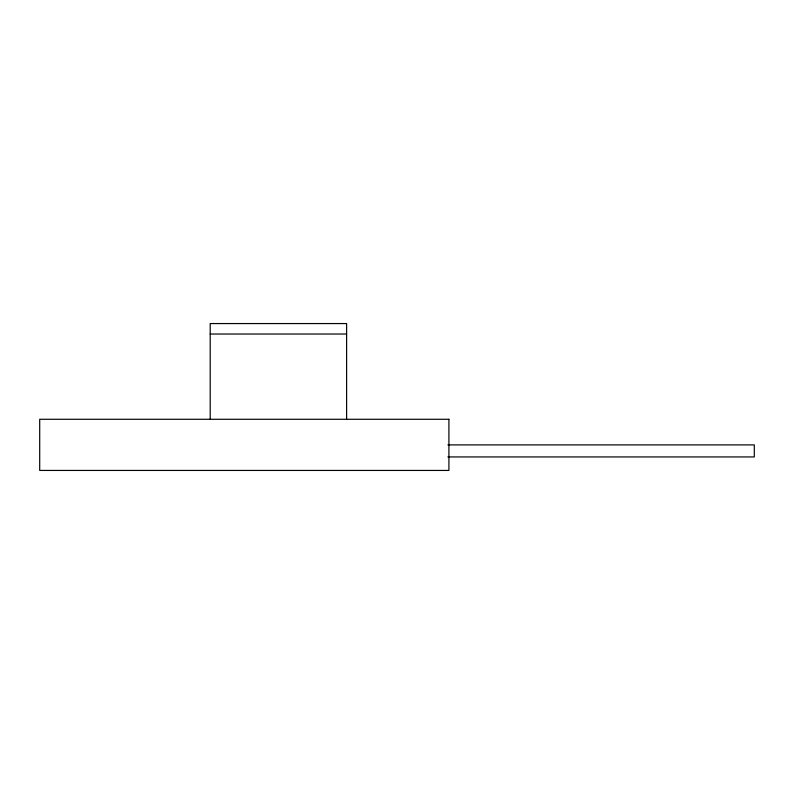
<?xml version="1.0" encoding="UTF-8"?>
<svg xmlns="http://www.w3.org/2000/svg" width="794" height="794" viewBox="0 0 794 794"><rect width="100%" height="100%" fill="white"/><g stroke="black" fill="none" stroke-linecap="round" stroke-linejoin="round"><path stroke-width="1.19" d="M210.202 334.026L346.611 334.026M447.846 444.898L754.3 444.898L754.3 456.937L447.846 456.937M346.611 419.282L346.611 323.565L210.202 323.565L210.202 419.282M448.908 419.282L39.7 419.282L39.7 470.435L448.908 470.435L448.908 419.282"/></g></svg>
